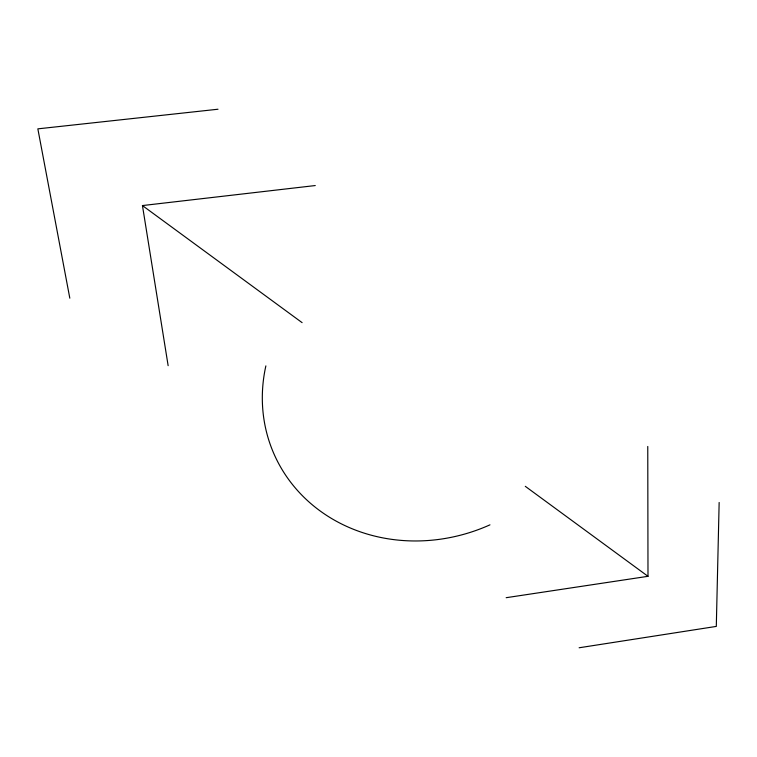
<?xml version="1.0" encoding="UTF-8"?>
<svg xmlns="http://www.w3.org/2000/svg" width="757" height="757" viewBox="0 0 757 757"><rect width="100%" height="100%" fill="white"/><g stroke="black" fill="none" stroke-linecap="round" stroke-linejoin="round"><path stroke-width="1.14" d="M719.15 502.478L716.302 626.408L579.124 647.774M506.168 597.699L647.992 576.314L647.765 446.46M168.139 365.678L142.448 205.563L315.262 185.55M218.007 109.226L37.85 128.851L69.814 298.182M142.448 205.563L302.1 322.643M525.292 486.325L647.992 576.314M489.959 524.847A167.685 151.731 -23.7 0 1 321.659 512.044A167.685 151.731 -23.7 0 1 265.868 365.886"/></g></svg>
